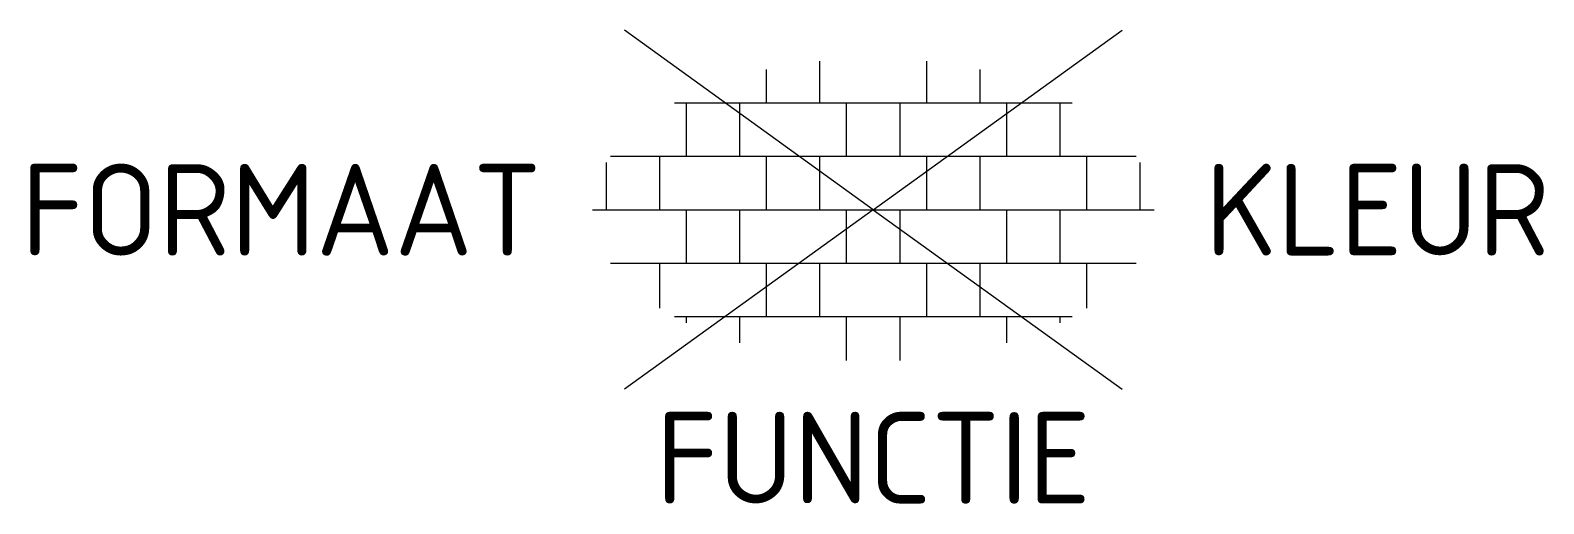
# Model space of a CAD drawing. Header units: metres. Extents: x -16.6 to 13.2, y -5.8 to 3.5.
import ezdxf
from ezdxf.enums import TextEntityAlignment as Align

# ---------------------------------------------------------------- set-up
doc = ezdxf.new("R2010")
doc.units = ezdxf.units.M
doc.styles.add('NLCS-ISO', font='NLCS-ISO.ttf')

msp = doc.modelspace()

# ---------------------------------------------------------------- linework, layer by layer
for p, q in [((0, 0), (-4.895, 3.524)), ((0, 0), (4.895, 3.524)), ((-2.1, 2.1), (-2.1, 2.752)), ((-1.05, 2.1), (-1.05, 2.921)), ((1.05, 2.1), (1.05, 2.921)), ((2.1, 2.1), (2.1, 2.752)), ((-3.914, 2.1), (-3.15, 2.1)), ((-3.675, 1.05), (-3.675, 2.1)), ((-3.15, 2.1), (0, 2.1)), ((-2.625, 1.05), (-2.625, 2.1)), ((-0.525, 1.05), (-0.525, 2.1)), ((0, 2.1), (3.15, 2.1)), ((0.525, 1.05), (0.525, 2.1)), ((2.625, 1.05), (2.625, 2.1)), ((3.15, 2.1), (3.914, 2.1)), ((3.675, 1.05), (3.675, 2.1)), ((-5.25, 0), (-5.25, 0.927)), ((-5.169, 1.05), (-3.15, 1.05)), ((-4.2, 0), (-4.2, 1.05)), ((-3.15, 1.05), (0, 1.05)), ((-2.1, 0), (-2.1, 1.05)), ((-1.05, 0), (-1.05, 1.05)), ((0, 1.05), (3.15, 1.05)), ((1.05, 0), (1.05, 1.05)), ((2.1, 0), (2.1, 1.05)), ((3.15, 1.05), (5.169, 1.05)), ((4.2, 0), (4.2, 1.05)), ((5.25, 0), (5.25, 0.927)), ((-5.525, 0), (-3.15, 0)), ((0, 0), (-4.895, -3.524)), ((-3.675, -1.05), (-3.675, 0)), ((-3.15, 0), (0, 0)), ((-2.625, -1.05), (-2.625, 0)), ((-0.525, -1.05), (-0.525, 0)), ((0, 0), (3.15, 0)), ((0, 0), (4.895, -3.524)), ((0.525, -1.05), (0.525, 0)), ((2.625, -1.05), (2.625, 0)), ((3.15, 0), (5.525, 0)), ((3.675, -1.05), (3.675, 0)), ((-5.169, -1.05), (-3.15, -1.05)), ((-4.2, -1.933), (-4.2, -1.05)), ((-3.15, -1.05), (0, -1.05)), ((-2.1, -2.1), (-2.1, -1.05)), ((-1.05, -2.1), (-1.05, -1.05)), ((0, -1.05), (3.15, -1.05)), ((1.05, -2.1), (1.05, -1.05)), ((2.1, -2.1), (2.1, -1.05)), ((3.15, -1.05), (5.169, -1.05)), ((4.2, -1.933), (4.2, -1.05)), ((-3.914, -2.1), (-3.15, -2.1)), ((-3.675, -2.221), (-3.675, -2.1)), ((-3.15, -2.1), (0, -2.1)), ((-2.625, -2.618), (-2.625, -2.1)), ((-0.525, -2.962), (-0.525, -2.1)), ((0, -2.1), (3.15, -2.1)), ((0.525, -2.962), (0.525, -2.1)), ((2.625, -2.618), (2.625, -2.1)), ((3.15, -2.1), (3.914, -2.1)), ((3.675, -2.221), (3.675, -2.1))]:
    msp.add_line(p, q)

# ---------------------------------------------------------------- texts
at = {"style": 'NLCS-ISO'}
msp.add_attdef('FORMAAT', text='OG', height=1.8, dxfattribs=at).set_placement((-6.525, 0), align=Align.MIDDLE_RIGHT)
msp.add_attdef('KLEUR', text='G', height=1.8, dxfattribs=at).set_placement((6.525, 0), align=Align.MIDDLE_LEFT)
at = {"style": 'NLCS-ISO', "flags": 1}
msp.add_attdef('FUNCTIE', text='', height=1.8, dxfattribs=at).set_placement((0, -3.975), align=Align.TOP_CENTER)

doc.saveas('drawing.dxf')
